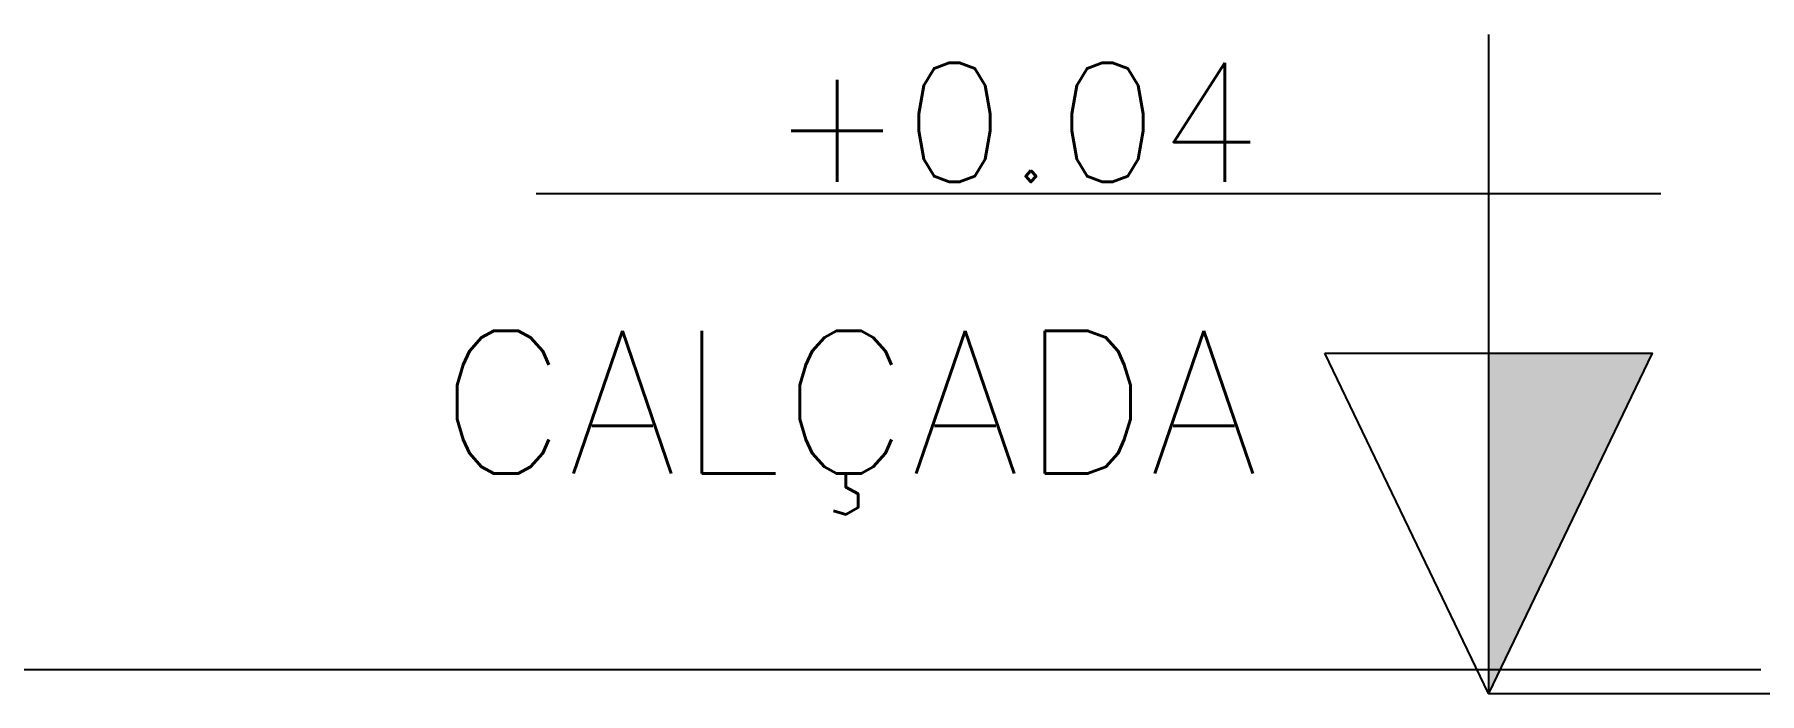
# Model space of a CAD drawing. Header units: millimetres. Extents: x -72 to 470, y 3 to 161.
# Drawn here: x 440.95 to 442.399, y 57.995 to 58.549 of the extents above; entities that cross this region are included whole.
import ezdxf

# ---------------------------------------------------------------- set-up
doc = ezdxf.new("R2010")
doc.units = ezdxf.units.MM
doc.layers.get('0').update_dxf_attribs({"color": 3})
doc.layers.add('DIVERSOS', color=1, linetype='Continuous')
doc.layers.add('LAYER2', color=5, linetype='Continuous')
doc.layers.add('E-Lay-9', color=9, linetype='Continuous', lineweight=9)
doc.styles.add('PADRAO_TXT', font='romans.shx')

# ---------------------------------------------------------------- blocks, each defined once
blk = doc.blocks.new('nivel_L')
at = {"layer": 'DIVERSOS'}
blk.add_hatch(color=256, dxfattribs=at).paths.add_polyline_path([(0, 0), (0.1376, 0.2858), (0, 0.2858)])
for p, q in [((0, 0.5535), (0, 0)), ((0.1448, 0.4196), (-0.8, 0.4196))]:
    blk.add_line(p, q, dxfattribs=at)
blk.add_lwpolyline([(-0.1376, 0.2858), (0.1376, 0.2858), (0, 0)], close=True, dxfattribs=at)

msp = doc.modelspace()

# ---------------------------------------------------------------- linework, layer by layer
at = {"layer": 'LAYER2'}
for p, q in [((440.9202, 58.0154), (442.4002, 58.0154)), ((442.1713, 57.9954), (445.7702, 57.9954))]:
    msp.add_line(p, q, dxfattribs=at)

# ---------------------------------------------------------------- block references
at = {"layer": 'E-Lay-9'}
msp.add_blockref('nivel_L', (442.1713, 57.9954), dxfattribs=at)

# ---------------------------------------------------------------- texts
at = {"style": 'PADRAO_TXT'}
for s, height, p in [('+0.04', 0.1, (441.5683, 58.4251)), ('CALÇADA', 0.12, (441.2893, 58.1801))]:
    msp.add_text(s, height=height, dxfattribs=at).set_placement(p)

doc.saveas('drawing.dxf')
